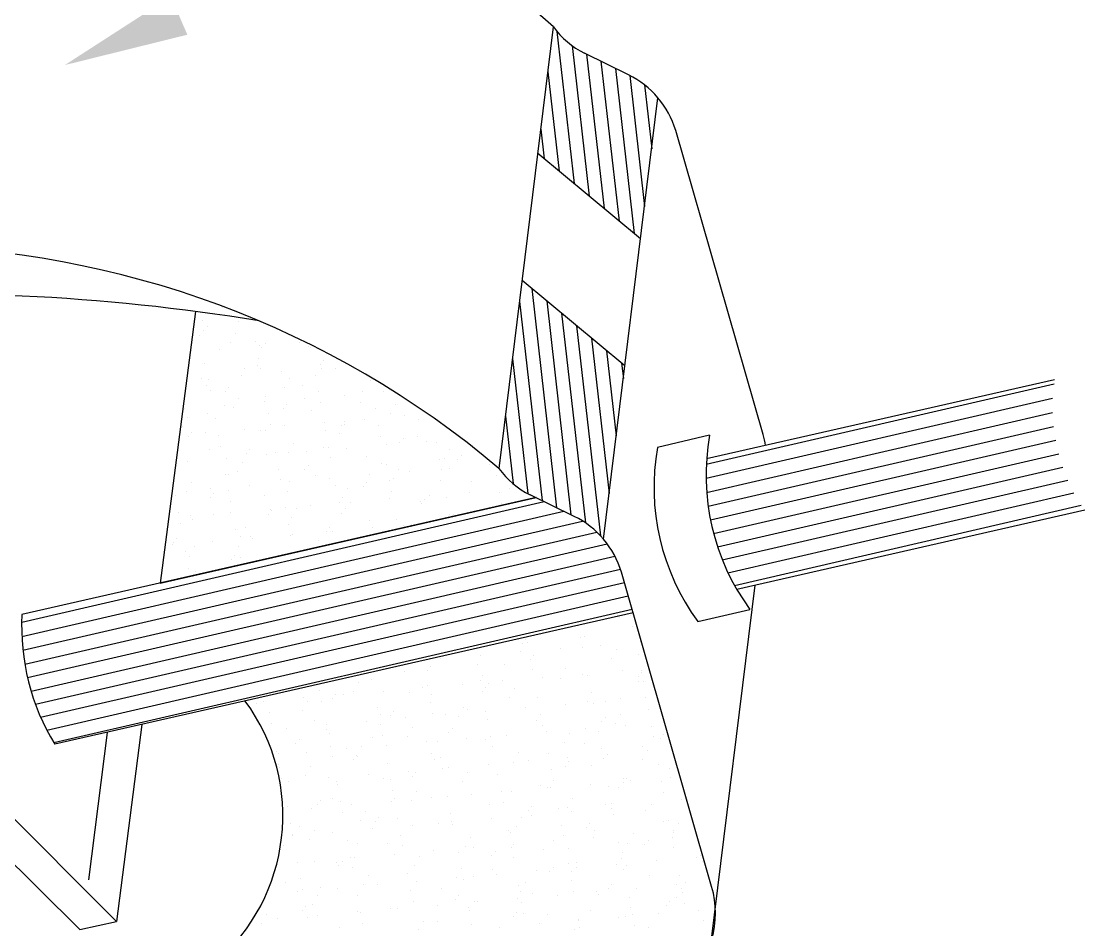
# Model space of a CAD drawing. Extents: x -508 to 92, y -98 to -31.
# Drawn here: x -108.27 to -106.09, y -67.684 to -65.822 of the extents above; entities that cross this region are included whole.
import ezdxf

# ---------------------------------------------------------------- set-up
doc = ezdxf.new("R2010")
doc.units = 0
doc.header["$MEASUREMENT"] = 0
doc.layers.get('0').update_dxf_attribs({"linetype": 'CONTINUOUS', "lineweight": 30})
doc.layers.add('SPARE', color=7, linetype='CONTINUOUS')

# ---------------------------------------------------------------- blocks, each defined once
blk = doc.blocks.new('*X14')
at = {"color": 0}
for p, q in [((52.1147, 65.3338), (52.1147, 65.3338)), ((52.104, 65.3152), (52.104, 65.3152)), ((52.0992, 65.3094), (52.0992, 65.3094)), ((52.103, 65.3063), (52.103, 65.3063)), ((52.1192, 65.3096), (52.1192, 65.3096)), ((52.1221, 65.2942), (52.1221, 65.2942)), ((51.9621, 65.2694), (51.9621, 65.2694)), ((51.9669, 65.2752), (51.9669, 65.2752)), ((51.9698, 65.2708), (51.9698, 65.2708)), ((52.0467, 65.2781), (52.0467, 65.2781)), ((52.0518, 65.2792), (52.0518, 65.2792)), ((52.1326, 65.2716), (52.1326, 65.2716)), ((51.9597, 65.2569), (51.9597, 65.2569)), ((52.0173, 65.2618), (52.0173, 65.2618)), ((52.0496, 65.2627), (52.0496, 65.2627)), ((52.075, 65.2667), (52.075, 65.2667)), ((52.099, 65.2603), (52.099, 65.2603)), ((52.1296, 65.2537), (52.1296, 65.2537)), ((51.8445, 65.247), (51.8445, 65.247)), ((51.8973, 65.2393), (51.8973, 65.2393)), ((51.9021, 65.2519), (51.9021, 65.2519)), ((51.9742, 65.2466), (51.9742, 65.2466)), ((51.978, 65.2511), (51.978, 65.2511)), ((52.0916, 65.2473), (52.0916, 65.2473)), ((51.7915, 65.2281), (51.7915, 65.2281)), ((51.825, 65.2294), (51.825, 65.2294)), ((51.8298, 65.2351), (51.8298, 65.2351)), ((51.9043, 65.2229), (51.9043, 65.2229)), ((51.9364, 65.2381), (51.9364, 65.2381)), ((51.9771, 65.2312), (51.9771, 65.2312)), ((52.0252, 65.2322), (52.0252, 65.2322)), ((52.049, 65.2247), (52.049, 65.2247)), ((52.1066, 65.2296), (52.1066, 65.2296)), ((52.134, 65.2296), (52.134, 65.2296)), ((52.135, 65.2265), (52.135, 65.2265)), ((51.7251, 65.213), (51.7251, 65.213)), ((51.7448, 65.2168), (51.7448, 65.2168)), ((51.8248, 65.2078), (51.8248, 65.2078)), ((51.8761, 65.21), (51.8761, 65.21)), ((51.9018, 65.2151), (51.9018, 65.2151)), ((51.9138, 65.2108), (51.9138, 65.2108)), ((51.9338, 65.2149), (51.9338, 65.2149)), ((51.9914, 65.2198), (51.9914, 65.2198)), ((52.0178, 65.2191), (52.0178, 65.2191)), ((52.0571, 65.2222), (52.0571, 65.2222)), ((52.1302, 65.2207), (52.1302, 65.2207)), ((52.1306, 65.214), (52.1306, 65.214)), ((52.1369, 65.2141), (52.1369, 65.2141)), ((51.6695, 65.2007), (51.6695, 65.2007)), ((51.6927, 65.1951), (51.6927, 65.1951)), ((51.7032, 65.1952), (51.7032, 65.1952)), ((51.7178, 65.1999), (51.7178, 65.1999)), ((51.7609, 65.2001), (51.7609, 65.2001)), ((51.7992, 65.1981), (51.7992, 65.1981)), ((51.8185, 65.2051), (51.8185, 65.2051)), ((51.8305, 65.1948), (51.8305, 65.1948)), ((51.9046, 65.1997), (51.9046, 65.1997)), ((51.9091, 65.205), (51.9091, 65.205)), ((51.9515, 65.2041), (51.9515, 65.2041)), ((52.0616, 65.1981), (52.0616, 65.1981)), ((51.5781, 65.1824), (51.5781, 65.1824)), ((51.588, 65.1854), (51.588, 65.1854)), ((51.6456, 65.1903), (51.6456, 65.1903)), ((51.6514, 65.1849), (51.6514, 65.1849)), ((51.6723, 65.1853), (51.6723, 65.1853)), ((51.6879, 65.1893), (51.6879, 65.1893)), ((51.8293, 65.1837), (51.8293, 65.1837)), ((51.9441, 65.191), (51.9441, 65.191)), ((51.9846, 65.1907), (51.9846, 65.1907)), ((52.0245, 65.181), (52.0245, 65.181)), ((52.0569, 65.1859), (52.0569, 65.1859)), ((52.0644, 65.1826), (52.0644, 65.1826)), ((52.0821, 65.1859), (52.0821, 65.1859)), ((52.1045, 65.1895), (52.1045, 65.1895)), ((52.1398, 65.1908), (52.1398, 65.1908)), ((51.597, 65.1692), (51.597, 65.1692)), ((51.644, 65.1718), (51.644, 65.1718)), ((51.7523, 65.1763), (51.7523, 65.1763)), ((51.7568, 65.1667), (51.7568, 65.1667)), ((51.772, 65.165), (51.772, 65.165)), ((51.7767, 65.1708), (51.7767, 65.1708)), ((51.8321, 65.1682), (51.8321, 65.1682)), ((51.8516, 65.1663), (51.8516, 65.1663)), ((51.8703, 65.1629), (51.8703, 65.1629)), ((51.8777, 65.1759), (51.8777, 65.1759)), ((51.8833, 65.1738), (51.8833, 65.1738)), ((51.9092, 65.1712), (51.9092, 65.1712)), ((51.9669, 65.1761), (51.9669, 65.1761)), ((51.9891, 65.1666), (51.9891, 65.1666)), ((52.082, 65.1622), (52.082, 65.1622)), ((52.104, 65.167), (52.104, 65.167)), ((52.1444, 65.1737), (52.1444, 65.1737)), ((51.5998, 65.1538), (51.5998, 65.1538)), ((51.6211, 65.1466), (51.6211, 65.1466)), ((51.6621, 65.1581), (51.6621, 65.1581)), ((51.6787, 65.1515), (51.6787, 65.1515)), ((51.7364, 65.1564), (51.7364, 65.1564)), ((51.7568, 65.1522), (51.7568, 65.1522)), ((51.794, 65.1614), (51.794, 65.1614)), ((51.804, 65.1478), (51.804, 65.1478)), ((51.8608, 65.1465), (51.8608, 65.1465)), ((51.9121, 65.1592), (51.9121, 65.1592)), ((51.9831, 65.1578), (51.9831, 65.1578)), ((51.992, 65.1511), (51.992, 65.1511)), ((52.0541, 65.1463), (52.0541, 65.1463)), ((52.0772, 65.1564), (52.0772, 65.1564)), ((52.0966, 65.154), (52.0966, 65.154)), ((52.1117, 65.1512), (52.1117, 65.1512)), ((52.1489, 65.1495), (52.1489, 65.1495)), ((51.6396, 65.1308), (51.6396, 65.1308)), ((51.6798, 65.1448), (51.6798, 65.1448)), ((51.683, 65.1386), (51.683, 65.1386)), ((51.7462, 65.1338), (51.7462, 65.1338)), ((51.7597, 65.1367), (51.7597, 65.1367)), ((51.7966, 65.1348), (51.7966, 65.1348)), ((51.856, 65.1407), (51.856, 65.1407)), ((51.8812, 65.1316), (51.8812, 65.1316)), ((51.9166, 65.1351), (51.9166, 65.1351)), ((51.9389, 65.1365), (51.9389, 65.1365)), ((51.9965, 65.1414), (51.9965, 65.1414)), ((52.0303, 65.1389), (52.0303, 65.1389)), ((52.0719, 65.1422), (52.0719, 65.1422)), ((52.1518, 65.134), (52.1518, 65.134)), ((52.1613, 65.132), (52.1613, 65.132)), ((52.166, 65.1378), (52.166, 65.1378)), ((51.6348, 65.125), (51.6348, 65.125)), ((51.6843, 65.1207), (51.6843, 65.1207)), ((51.7084, 65.1169), (51.7084, 65.1169)), ((51.7302, 65.1197), (51.7302, 65.1197)), ((51.766, 65.1218), (51.766, 65.1218)), ((51.8236, 65.1267), (51.8236, 65.1267)), ((51.8396, 65.1278), (51.8396, 65.1278)), ((51.9094, 65.1297), (51.9094, 65.1297)), ((51.9195, 65.1196), (51.9195, 65.1196)), ((52.0229, 65.1259), (52.0229, 65.1259)), ((52.0514, 65.1251), (52.0514, 65.1251)), ((52.0764, 65.118), (52.0764, 65.118)), ((52.1357, 65.1208), (52.1357, 65.1208)), ((51.6073, 65.1133), (51.6073, 65.1133)), ((51.6093, 65.1104), (51.6093, 65.1104)), ((51.6507, 65.1119), (51.6507, 65.1119)), ((51.6872, 65.1052), (51.6872, 65.1052)), ((51.7189, 65.1007), (51.7189, 65.1007)), ((51.7228, 65.1066), (51.7228, 65.1066)), ((51.7237, 65.1064), (51.7237, 65.1064)), ((51.8303, 65.1094), (51.8303, 65.1094)), ((51.8356, 65.1015), (51.8356, 65.1015)), ((51.8441, 65.1036), (51.8441, 65.1036)), ((51.9565, 65.1108), (51.9565, 65.1108)), ((51.9994, 65.1107), (51.9994, 65.1107)), ((52.0281, 65.1044), (52.0281, 65.1044)), ((52.0793, 65.1025), (52.0793, 65.1025)), ((52.0858, 65.1093), (52.0858, 65.1093)), ((52.1355, 65.1008), (52.1355, 65.1008)), ((52.1434, 65.1142), (52.1434, 65.1142)), ((52.1828, 65.1019), (52.1828, 65.1019)), ((51.6091, 65.0937), (51.6091, 65.0937)), ((51.6118, 65.0892), (51.6118, 65.0892)), ((51.6565, 65.0916), (51.6565, 65.0916)), ((51.7671, 65.0963), (51.7671, 65.0963)), ((51.7976, 65.0847), (51.7976, 65.0847)), ((51.847, 65.0881), (51.847, 65.0881)), ((51.8553, 65.0896), (51.8553, 65.0896)), ((51.9129, 65.0945), (51.9129, 65.0945)), ((51.9491, 65.0977), (51.9491, 65.0977)), ((51.9705, 65.0994), (51.9705, 65.0994)), ((52.0039, 65.0865), (52.0039, 65.0865)), ((52.0241, 65.092), (52.0241, 65.092)), ((52.0289, 65.0978), (52.0289, 65.0978)), ((52.0619, 65.0926), (52.0619, 65.0926)), ((52.1593, 65.0936), (52.1593, 65.0936)), ((52.1754, 65.0888), (52.1754, 65.0888)), ((51.6147, 65.0737), (51.6147, 65.0737)), ((51.6248, 65.07), (51.6248, 65.07)), ((51.6491, 65.0785), (51.6491, 65.0785)), ((51.6824, 65.0749), (51.6824, 65.0749)), ((51.6931, 65.0694), (51.6931, 65.0694)), ((51.74, 65.0798), (51.74, 65.0798)), ((51.7619, 65.0734), (51.7619, 65.0734)), ((51.7716, 65.0721), (51.7716, 65.0721)), ((51.803, 65.0763), (51.803, 65.0763)), ((51.8077, 65.0821), (51.8077, 65.0821)), ((51.8754, 65.0696), (51.8754, 65.0696)), ((51.8828, 65.0827), (51.8828, 65.0827)), ((51.927, 65.0792), (51.927, 65.0792)), ((52.0068, 65.071), (52.0068, 65.071)), ((52.1091, 65.0738), (52.1091, 65.0738)), ((52.113, 65.0735), (52.113, 65.0735)), ((52.1189, 65.0705), (52.1189, 65.0705)), ((52.1637, 65.0694), (52.1637, 65.0694)), ((52.1765, 65.0754), (52.1765, 65.0754)), ((51.6947, 65.0648), (51.6947, 65.0648)), ((51.7745, 65.0566), (51.7745, 65.0566)), ((51.809, 65.0545), (51.809, 65.0545)), ((51.9314, 65.055), (51.9314, 65.055)), ((51.946, 65.0557), (51.946, 65.0557)), ((51.9882, 65.0645), (51.9882, 65.0645)), ((51.9984, 65.0608), (51.9984, 65.0608)), ((52.0036, 65.0607), (52.0036, 65.0607)), ((52.0613, 65.0656), (52.0613, 65.0656)), ((52.0868, 65.0621), (52.0868, 65.0621)), ((52.1017, 65.0607), (52.1017, 65.0607)), ((52.1082, 65.0677), (52.1082, 65.0677)), ((52.1666, 65.0539), (52.1666, 65.0539)), ((51.6706, 65.0421), (51.6706, 65.0421)), ((51.6881, 65.0453), (51.6881, 65.0453)), ((51.6991, 65.0406), (51.6991, 65.0406)), ((51.7731, 65.041), (51.7731, 65.041)), ((51.7772, 65.0451), (51.7772, 65.0451)), ((51.8016, 65.0415), (51.8016, 65.0415)), ((51.8308, 65.0459), (51.8308, 65.0459)), ((51.8545, 65.0477), (51.8545, 65.0477)), ((51.8884, 65.0508), (51.8884, 65.0508)), ((51.9343, 65.0395), (51.9343, 65.0395)), ((52.0353, 65.0456), (52.0353, 65.0456)), ((52.1923, 65.0434), (52.1923, 65.0434)), ((52.197, 65.0492), (52.197, 65.0492)), ((51.6222, 65.0333), (51.6222, 65.0333)), ((51.6579, 65.0312), (51.6579, 65.0312)), ((51.6659, 65.0363), (51.6659, 65.0363)), ((51.702, 65.0251), (51.702, 65.0251)), ((51.7155, 65.0361), (51.7155, 65.0361)), ((51.7353, 65.0264), (51.7353, 65.0264)), ((51.859, 65.0235), (51.859, 65.0235)), ((51.9144, 65.0364), (51.9144, 65.0364)), ((51.9711, 65.0277), (51.9711, 65.0277)), ((51.9759, 65.0335), (51.9759, 65.0335)), ((52.0143, 65.0306), (52.0143, 65.0306)), ((52.0279, 65.0326), (52.0279, 65.0326)), ((52.0333, 65.026), (52.0333, 65.026)), ((52.0824, 65.0364), (52.0824, 65.0364)), ((52.0909, 65.0309), (52.0909, 65.0309)), ((52.0913, 65.0379), (52.0913, 65.0379)), ((52.1407, 65.0275), (52.1407, 65.0275)), ((52.1485, 65.0358), (52.1485, 65.0358)), ((51.6267, 65.0091), (51.6267, 65.0091)), ((51.7279, 65.0133), (51.7279, 65.0133)), ((51.7499, 65.012), (51.7499, 65.012)), ((51.7547, 65.0178), (51.7547, 65.0178)), ((51.782, 65.0162), (51.782, 65.0162)), ((51.8407, 65.0082), (51.8407, 65.0082)), ((51.8604, 65.0112), (51.8604, 65.0112)), ((51.8618, 65.008), (51.8618, 65.008)), ((51.918, 65.0162), (51.918, 65.0162)), ((51.9616, 65.0175), (51.9616, 65.0175)), ((51.9756, 65.0211), (51.9756, 65.0211)), ((52.0599, 65.0091), (52.0599, 65.0091)), ((52.0941, 65.0224), (52.0941, 65.0224)), ((52.1665, 65.0121), (52.1665, 65.0121)), ((52.1741, 65.0135), (52.1741, 65.0135)), ((52.1879, 65.0086), (52.1879, 65.0086)), ((51.6295, 64.9936), (51.6295, 64.9936)), ((51.6401, 65.005), (51.6401, 65.005)), ((51.6615, 64.9983), (51.6615, 64.9983)), ((51.6875, 64.9965), (51.6875, 64.9965)), ((51.7451, 65.0014), (51.7451, 65.0014)), ((51.8028, 65.0063), (51.8028, 65.0063)), ((51.9418, 64.9991), (51.9418, 64.9991)), ((51.9453, 64.9964), (51.9453, 64.9964)), ((51.9542, 65.0044), (51.9542, 65.0044)), ((52.0188, 65.0064), (52.0188, 65.0064)), ((52.0552, 65.0033), (52.0552, 65.0033)), ((52.067, 64.9993), (52.067, 64.9993)), ((52.1225, 64.9938), (52.1225, 64.9938)), ((52.1802, 64.9987), (52.1802, 64.9987)), ((52.1805, 64.9955), (52.1805, 64.9955)), ((51.6176, 64.9777), (51.6176, 64.9777)), ((51.6299, 64.9916), (51.6299, 64.9916)), ((51.6541, 64.9852), (51.6541, 64.9852)), ((51.7095, 64.9847), (51.7095, 64.9847)), ((51.7242, 64.9807), (51.7242, 64.9807)), ((51.7669, 64.9801), (51.7669, 64.9801)), ((51.7865, 64.992), (51.7865, 64.992)), ((51.8878, 64.9894), (51.8878, 64.9894)), ((51.9497, 64.9791), (51.9497, 64.9791)), ((52.0073, 64.984), (52.0073, 64.984)), ((52.0216, 64.9909), (52.0216, 64.9909)), ((52.0649, 64.9889), (52.0649, 64.9889)), ((52.1016, 64.982), (52.1016, 64.982)), ((52.1141, 64.9805), (52.1141, 64.9805)), ((52.1392, 64.979), (52.1392, 64.979)), ((52.144, 64.9848), (52.144, 64.9848)), ((52.1786, 64.9893), (52.1786, 64.9893)), ((51.6128, 64.9719), (51.6128, 64.9719)), ((51.7768, 64.9644), (51.7768, 64.9644)), ((51.7893, 64.9765), (51.7893, 64.9765)), ((51.8344, 64.9693), (51.8344, 64.9693)), ((51.8693, 64.9676), (51.8693, 64.9676)), ((51.8804, 64.9763), (51.8804, 64.9763)), ((51.892, 64.9742), (51.892, 64.9742)), ((51.918, 64.9633), (51.918, 64.9633)), ((51.9228, 64.9691), (51.9228, 64.9691)), ((51.9463, 64.9749), (51.9463, 64.9749)), ((51.9932, 64.9712), (51.9932, 64.9712)), ((52.0294, 64.9721), (52.0294, 64.9721)), ((52.1068, 64.9674), (52.1068, 64.9674)), ((52.1814, 64.9738), (52.1814, 64.9738)), ((52.2195, 64.9623), (52.2195, 64.9623)), ((51.637, 64.9532), (51.637, 64.9532)), ((51.6615, 64.9545), (51.6615, 64.9545)), ((51.6932, 64.952), (51.6932, 64.952)), ((51.6969, 64.9476), (51.6969, 64.9476)), ((51.7016, 64.9534), (51.7016, 64.9534)), ((51.714, 64.9605), (51.714, 64.9605)), ((51.7192, 64.9594), (51.7192, 64.9594)), ((51.8067, 64.9482), (51.8067, 64.9482)), ((51.8141, 64.9612), (51.8141, 64.9612)), ((51.9492, 64.9594), (51.9492, 64.9594)), ((52.0291, 64.9505), (52.0291, 64.9505)), ((52.0404, 64.9523), (52.0404, 64.9523)), ((52.098, 64.9501), (52.098, 64.9501)), ((52.1061, 64.9578), (52.1061, 64.9578)), ((52.1135, 64.9478), (52.1135, 64.9478)), ((52.1557, 64.955), (52.1557, 64.955)), ((52.2133, 64.96), (52.2133, 64.96)), ((52.2233, 64.9547), (52.2233, 64.9547)), ((51.7169, 64.945), (51.7169, 64.945)), ((51.7403, 64.9331), (51.7403, 64.9331)), ((51.7968, 64.9361), (51.7968, 64.9361)), ((51.8738, 64.9434), (51.8738, 64.9434)), ((51.8923, 64.9321), (51.8923, 64.9321)), ((51.9195, 64.9431), (51.9195, 64.9431)), ((51.9252, 64.9354), (51.9252, 64.9354)), ((51.9828, 64.9403), (51.9828, 64.9403)), ((52.0021, 64.939), (52.0021, 64.939)), ((52.0069, 64.9448), (52.0069, 64.9448)), ((52.033, 64.9393), (52.033, 64.9393)), ((52.0404, 64.9452), (52.0404, 64.9452)), ((52.109, 64.9423), (52.109, 64.9423)), ((52.1458, 64.9342), (52.1458, 64.9342)), ((52.1889, 64.9334), (52.1889, 64.9334)), ((51.6194, 64.9239), (51.6194, 64.9239)), ((51.6415, 64.929), (51.6415, 64.929)), ((51.6711, 64.9164), (51.6711, 64.9164)), ((51.6947, 64.9157), (51.6947, 64.9157)), ((51.7329, 64.9201), (51.7329, 64.9201)), ((51.7523, 64.9207), (51.7523, 64.9207)), ((51.8099, 64.9256), (51.8099, 64.9256)), ((51.8675, 64.9305), (51.8675, 64.9305)), ((51.8767, 64.9279), (51.8767, 64.9279)), ((51.9566, 64.919), (51.9566, 64.919)), ((51.9666, 64.9242), (51.9666, 64.9242)), ((52.0336, 64.9263), (52.0336, 64.9263)), ((52.0909, 64.9204), (52.0909, 64.9204)), ((52.1277, 64.9155), (52.1277, 64.9155)), ((52.1853, 64.9204), (52.1853, 64.9204)), ((52.1975, 64.9234), (52.1975, 64.9234)), ((51.637, 64.9108), (51.637, 64.9108)), ((51.6444, 64.9135), (51.6444, 64.9135)), ((51.6666, 64.905), (51.6666, 64.905)), ((51.7243, 64.9046), (51.7243, 64.9046)), ((51.8013, 64.9119), (51.8013, 64.9119)), ((51.8457, 64.915), (51.8457, 64.915)), ((51.8698, 64.9047), (51.8698, 64.9047)), ((51.9548, 64.9007), (51.9548, 64.9007)), ((51.9592, 64.9112), (51.9592, 64.9112)), ((51.9763, 64.9077), (51.9763, 64.9077)), ((52.0124, 64.9056), (52.0124, 64.9056)), ((52.0365, 64.9108), (52.0365, 64.9108)), ((52.07, 64.9105), (52.07, 64.9105)), ((52.072, 64.9061), (52.072, 64.9061)), ((52.0862, 64.9147), (52.0862, 64.9147)), ((52.1165, 64.9019), (52.1165, 64.9019)), ((52.1856, 64.9023), (52.1856, 64.9023)), ((52.193, 64.9153), (52.193, 64.9153)), ((52.1934, 64.9092), (52.1934, 64.9092)), ((51.6486, 64.8891), (51.6486, 64.8891)), ((51.6592, 64.8919), (51.6592, 64.8919)), ((51.772, 64.8868), (51.772, 64.8868)), ((51.7819, 64.886), (51.7819, 64.886)), ((51.8042, 64.8964), (51.8042, 64.8964)), ((51.8395, 64.8909), (51.8395, 64.8909)), ((51.865, 64.899), (51.865, 64.899)), ((51.8842, 64.8875), (51.8842, 64.8875)), ((51.8929, 64.8961), (51.8929, 64.8961)), ((51.8971, 64.8958), (51.8971, 64.8958)), ((51.9611, 64.8948), (51.9611, 64.8948)), ((52.1192, 64.8872), (52.1192, 64.8872)), ((52.1702, 64.8903), (52.1702, 64.8903)), ((52.175, 64.8961), (52.175, 64.8961)), ((52.1963, 64.8937), (52.1963, 64.8937)), ((51.5928, 64.8769), (51.5928, 64.8769)), ((51.609, 64.8712), (51.609, 64.8712)), ((51.6438, 64.8833), (51.6438, 64.8833)), ((51.6519, 64.8731), (51.6519, 64.8731)), ((51.6666, 64.8762), (51.6666, 64.8762)), ((51.7243, 64.8811), (51.7243, 64.8811)), ((51.7288, 64.8804), (51.7288, 64.8804)), ((51.8855, 64.883), (51.8855, 64.883)), ((51.9491, 64.8746), (51.9491, 64.8746)), ((51.9538, 64.8804), (51.9538, 64.8804)), ((51.964, 64.8793), (51.964, 64.8793)), ((51.9983, 64.8779), (51.9983, 64.8779)), ((52.044, 64.8704), (52.044, 64.8704)), ((52.0604, 64.8834), (52.0604, 64.8834)), ((52.1017, 64.8735), (52.1017, 64.8735)), ((52.1118, 64.8741), (52.1118, 64.8741)), ((52.1209, 64.8777), (52.1209, 64.8777)), ((52.1593, 64.8784), (52.1593, 64.8784)), ((52.2169, 64.8833), (52.2169, 64.8833)), ((51.5854, 64.8638), (51.5854, 64.8638)), ((51.6982, 64.8587), (51.6982, 64.8587)), ((51.7317, 64.8649), (51.7317, 64.8649)), ((51.8117, 64.856), (51.8117, 64.856)), ((51.8191, 64.868), (51.8191, 64.868)), ((51.8392, 64.8677), (51.8392, 64.8677)), ((51.8886, 64.8633), (51.8886, 64.8633)), ((51.9288, 64.8587), (51.9288, 64.8587)), ((51.9864, 64.8637), (51.9864, 64.8637)), ((52.0379, 64.8561), (52.0379, 64.8561)), ((52.0441, 64.8686), (52.0441, 64.8686)), ((52.0454, 64.8591), (52.0454, 64.8591)), ((52.1238, 64.8622), (52.1238, 64.8622)), ((52.1445, 64.8591), (52.1445, 64.8591)), ((52.2246, 64.869), (52.2246, 64.869))]:
    blk.add_line(p, q, dxfattribs=at)

msp = doc.modelspace()

# ---------------------------------------------------------------- linework, layer by layer
at = {"layer": 'SPARE'}
for p, q in [((-107.2905, -66.7384), (-107.179, -65.8337)), ((-107.025, -65.932), (-107.115, -65.8878)), ((-107.0762, -66.8836), (-106.9647, -65.9789)), ((-106.7494, -66.6689), (-106.9282, -66.0461)), ((-107.0003, -66.2681), (-107.211, -66.093)), ((-107.0324, -66.5284), (-107.2431, -66.3533)), ((-107.9125, -66.4169), (-107.9847, -66.9732)), ((-106.1517, -66.5568), (-106.865, -66.7189)), ((-106.8589, -66.6706), (-106.9656, -66.6953)), ((-107.2146, -66.7983), (-108.2683, -67.0376)), ((-107.9847, -66.9732), (-107.2146, -66.7983)), ((-107.1365, -66.8366), (-107.2265, -66.7924)), ((-106.09, -66.8242), (-106.8033, -66.9862)), ((-106.8547, -67.5951), (-107.0397, -66.9507)), ((-106.8547, -67.7031), (-106.7652, -66.9776)), ((-107.0156, -67.0344), (-108.2009, -67.3037)), ((-106.8828, -67.0522), (-106.7762, -67.0275)), ((-108.6429, -67.0993), (-108.0747, -67.667)), ((-108.7018, -67.1386), (-108.1493, -67.6828)), ((-108.0223, -67.2631), (-108.0747, -67.667)), ((-108.0934, -67.2793), (-108.1319, -67.5811)), ((-108.1493, -67.6828), (-108.0747, -67.667))]:
    msp.add_line(p, q, dxfattribs=at)
at = {"layer": 'SPARE', "color": 0}
for p, q in [((-107.1719, -65.8429), (-107.1365, -66.1549)), ((-107.1408, -65.8722), (-107.1058, -66.1804)), ((-107.1109, -65.8898), (-107.0751, -66.206)), ((-107.0815, -65.9042), (-107.0444, -66.2315)), ((-107.1903, -65.9257), (-107.1673, -66.1294)), ((-107.1903, -65.9257), (-107.1673, -66.1294)), ((-107.052, -65.9187), (-107.0137, -66.257)), ((-107.0225, -65.9332), (-106.9921, -66.2015)), ((-106.9925, -65.9522), (-106.9776, -66.0839)), ((-107.2048, -66.0433), (-107.198, -66.1038)), ((-107.2048, -66.0433), (-107.198, -66.1038)), ((-107.2235, -66.3696), (-107.1726, -66.8189)), ((-107.8569, -66.4087), (-107.8569, -66.4087)), ((-107.2483, -66.3961), (-107.202, -66.8044)), ((-107.1928, -66.3951), (-107.1431, -66.8333)), ((-107.1621, -66.4206), (-107.1134, -66.8501)), ((-107.898, -66.4359), (-107.898, -66.4359)), ((-107.8956, -66.4556), (-107.8956, -66.4556)), ((-107.8888, -66.4474), (-107.8888, -66.4474)), ((-107.8237, -66.4383), (-107.8237, -66.4383)), ((-107.1314, -66.4462), (-107.0826, -66.8764)), ((-107.9039, -66.4656), (-107.9039, -66.4656)), ((-107.8311, -66.4627), (-107.8311, -66.4627)), ((-107.7905, -66.4783), (-107.7905, -66.4783)), ((-107.1006, -66.4717), (-107.0646, -66.7895)), ((-107.1006, -66.4717), (-107.0646, -66.7895)), ((-107.8634, -66.4944), (-107.8634, -66.4944)), ((-107.8416, -66.4812), (-107.8416, -66.4812)), ((-107.7817, -66.4875), (-107.7817, -66.4875)), ((-107.7764, -66.4901), (-107.7764, -66.4901)), ((-107.7696, -66.4819), (-107.7696, -66.4819)), ((-107.7, -66.4805), (-107.7, -66.4805)), ((-107.6816, -66.4884), (-107.6816, -66.4884)), ((-107.6773, -66.4899), (-107.6773, -66.4899)), ((-107.0699, -66.4972), (-107.0501, -66.6719)), ((-107.0699, -66.4972), (-107.0501, -66.6719)), ((-107.7841, -66.5126), (-107.7841, -66.5126)), ((-107.6504, -66.5164), (-107.6504, -66.5164)), ((-107.2628, -66.5137), (-107.2315, -66.7898)), ((-107.8933, -66.5229), (-107.8933, -66.5229)), ((-107.8129, -66.5344), (-107.8129, -66.5344)), ((-107.7862, -66.5283), (-107.7862, -66.5283)), ((-107.7801, -66.5345), (-107.7801, -66.5345)), ((-107.7368, -66.54), (-107.7368, -66.54)), ((-107.6572, -66.5246), (-107.6572, -66.5246)), ((-107.6551, -66.5331), (-107.6551, -66.5331)), ((-107.6252, -66.5337), (-107.6252, -66.5337)), ((-107.0392, -66.5228), (-107.0356, -66.5543)), ((-107.0392, -66.5228), (-107.0356, -66.5543)), ((-107.9002, -66.554), (-107.9002, -66.554)), ((-107.8869, -66.5572), (-107.8869, -66.5572)), ((-107.8185, -66.547), (-107.8185, -66.547)), ((-107.7193, -66.5551), (-107.7193, -66.5551)), ((-107.6667, -66.5472), (-107.6667, -66.5472)), ((-107.5535, -66.5588), (-107.5535, -66.5588)), ((-106.8657, -66.7295), (-106.153, -66.565)), ((-107.8908, -66.5682), (-107.8908, -66.5682)), ((-107.8828, -66.5792), (-107.8828, -66.5792)), ((-107.8516, -66.5814), (-107.8516, -66.5814)), ((-107.8448, -66.5732), (-107.8448, -66.5732)), ((-107.7298, -66.5736), (-107.7298, -66.5736)), ((-107.6937, -66.5689), (-107.6937, -66.5689)), ((-107.6603, -66.5815), (-107.6603, -66.5815)), ((-107.5699, -66.5808), (-107.5699, -66.5808)), ((-107.5264, -66.5811), (-107.5264, -66.5811)), ((-107.8532, -66.609), (-107.8532, -66.609)), ((-107.8239, -66.595), (-107.8239, -66.595)), ((-107.7715, -66.602), (-107.7715, -66.602)), ((-107.7694, -66.5918), (-107.7694, -66.5918)), ((-107.7256, -66.6077), (-107.7256, -66.6077)), ((-107.6898, -66.595), (-107.6898, -66.595)), ((-107.6562, -66.6034), (-107.6562, -66.6034)), ((-107.6081, -66.5881), (-107.6081, -66.5881)), ((-107.5745, -66.6034), (-107.5745, -66.6034)), ((-107.503, -66.6076), (-107.503, -66.6076)), ((-106.8662, -66.7587), (-106.1559, -66.5947)), ((-107.935, -66.6159), (-107.935, -66.6159)), ((-107.8881, -66.6257), (-107.8881, -66.6257)), ((-107.8344, -66.6135), (-107.8344, -66.6135)), ((-107.7631, -66.6261), (-107.7631, -66.6261)), ((-107.7324, -66.6159), (-107.7324, -66.6159)), ((-107.6745, -66.6207), (-107.6745, -66.6207)), ((-107.5428, -66.6161), (-107.5428, -66.6161)), ((-107.5135, -66.6261), (-107.5135, -66.6261)), ((-107.4844, -66.6303), (-107.4844, -66.6303)), ((-106.865, -66.7876), (-106.1559, -66.6239)), ((-107.9285, -66.6348), (-107.9285, -66.6348)), ((-107.8722, -66.6365), (-107.8722, -66.6365)), ((-107.759, -66.6481), (-107.759, -66.6481)), ((-107.7295, -66.6512), (-107.7295, -66.6512)), ((-107.6478, -66.6442), (-107.6478, -66.6442)), ((-107.6132, -66.6504), (-107.6132, -66.6504)), ((-107.6076, -66.6475), (-107.6076, -66.6475)), ((-107.6064, -66.6421), (-107.6064, -66.6421)), ((-107.5661, -66.6372), (-107.5661, -66.6372)), ((-107.5365, -66.6504), (-107.5365, -66.6504)), ((-107.4553, -66.6379), (-107.4553, -66.6379)), ((-107.2773, -66.6313), (-107.2617, -66.7695)), ((-106.862, -66.816), (-106.1538, -66.6525)), ((-107.939, -66.6533), (-107.939, -66.6533)), ((-107.9268, -66.6726), (-107.9268, -66.6726)), ((-107.9201, -66.6644), (-107.9201, -66.6644)), ((-107.893, -66.6651), (-107.893, -66.6651)), ((-107.8659, -66.6708), (-107.8659, -66.6708)), ((-107.8113, -66.6581), (-107.8113, -66.6581)), ((-107.779, -66.6606), (-107.779, -66.6606)), ((-107.7689, -66.6602), (-107.7689, -66.6602)), ((-107.6456, -66.6607), (-107.6456, -66.6607)), ((-107.6181, -66.666), (-107.6181, -66.666)), ((-107.5324, -66.6723), (-107.5324, -66.6723)), ((-107.4581, -66.6732), (-107.4581, -66.6732)), ((-107.8618, -66.6927), (-107.8618, -66.6927)), ((-107.7122, -66.6873), (-107.7122, -66.6873)), ((-107.6497, -66.6947), (-107.6497, -66.6947)), ((-107.6393, -66.695), (-107.6393, -66.695)), ((-107.5212, -66.6898), (-107.5212, -66.6898)), ((-107.494, -66.6849), (-107.494, -66.6849)), ((-107.4872, -66.6766), (-107.4872, -66.6766)), ((-107.4395, -66.6828), (-107.4395, -66.6828)), ((-107.419, -66.685), (-107.419, -66.685)), ((-106.8572, -66.844), (-106.1496, -66.6806)), ((-107.8836, -66.7005), (-107.8836, -66.7005)), ((-107.8481, -66.7176), (-107.8481, -66.7176)), ((-107.8076, -66.7071), (-107.8076, -66.7071)), ((-107.8009, -66.6989), (-107.8009, -66.6989)), ((-107.7664, -66.7107), (-107.7664, -66.7107)), ((-107.7484, -66.7054), (-107.7484, -66.7054)), ((-107.7226, -66.7059), (-107.7226, -66.7059)), ((-107.6847, -66.7037), (-107.6847, -66.7037)), ((-107.6352, -66.717), (-107.6352, -66.717)), ((-107.6029, -66.6968), (-107.6029, -66.6968)), ((-107.5627, -66.7131), (-107.5627, -66.7131)), ((-107.3913, -66.7), (-107.3913, -66.7)), ((-107.3681, -66.7111), (-107.3681, -66.7111)), ((-106.8508, -66.8716), (-106.1433, -66.7083)), ((-107.9298, -66.7246), (-107.9298, -66.7246)), ((-107.8167, -66.7272), (-107.8167, -66.7272)), ((-107.742, -66.7397), (-107.742, -66.7397)), ((-107.6817, -66.7334), (-107.6817, -66.7334)), ((-107.5305, -66.7292), (-107.5305, -66.7292)), ((-107.5218, -66.7296), (-107.5218, -66.7296)), ((-107.4958, -66.7399), (-107.4958, -66.7399)), ((-107.4127, -66.7193), (-107.4127, -66.7193)), ((-107.4017, -66.7185), (-107.4017, -66.7185)), ((-107.3926, -66.7378), (-107.3926, -66.7378)), ((-107.3748, -66.7193), (-107.3748, -66.7193)), ((-107.3108, -66.7308), (-107.3108, -66.7308)), ((-106.8427, -66.8988), (-106.1351, -66.7355)), ((-107.8512, -66.75), (-107.8512, -66.75)), ((-107.8442, -66.7514), (-107.8442, -66.7514)), ((-107.8272, -66.7457), (-107.8272, -66.7457)), ((-107.738, -66.7616), (-107.738, -66.7616)), ((-107.6884, -66.7416), (-107.6884, -66.7416)), ((-107.6673, -66.753), (-107.6673, -66.753)), ((-107.6377, -66.7587), (-107.6377, -66.7587)), ((-107.556, -66.7517), (-107.556, -66.7517)), ((-107.5063, -66.7584), (-107.5063, -66.7584)), ((-107.4743, -66.7448), (-107.4743, -66.7448)), ((-107.4086, -66.7412), (-107.4086, -66.7412)), ((-107.2952, -66.7539), (-107.2952, -66.7539)), ((-107.9213, -66.7671), (-107.9213, -66.7671)), ((-107.8828, -66.7796), (-107.8828, -66.7796)), ((-107.8011, -66.7726), (-107.8011, -66.7726)), ((-107.7194, -66.7657), (-107.7194, -66.7657)), ((-107.6246, -66.7743), (-107.6246, -66.7743)), ((-107.6004, -66.7797), (-107.6004, -66.7797)), ((-107.5692, -66.7761), (-107.5692, -66.7761)), ((-107.5625, -66.7679), (-107.5625, -66.7679)), ((-107.5154, -66.7639), (-107.5154, -66.7639)), ((-107.4113, -66.7637), (-107.4113, -66.7637)), ((-107.3464, -66.7656), (-107.3464, -66.7656)), ((-107.2689, -66.78), (-107.2689, -66.78)), ((-106.8329, -66.9257), (-106.1247, -66.7622)), ((-107.954, -66.7947), (-107.954, -66.7947)), ((-107.9318, -66.7856), (-107.9318, -66.7856)), ((-107.8828, -66.7984), (-107.8828, -66.7984)), ((-107.8761, -66.7901), (-107.8761, -66.7901)), ((-107.8448, -66.7843), (-107.8448, -66.7843)), ((-107.7719, -66.7929), (-107.7719, -66.7929)), ((-107.725, -66.7859), (-107.725, -66.7859)), ((-107.6109, -66.7982), (-107.6109, -66.7982)), ((-107.514, -66.8009), (-107.514, -66.8009)), ((-107.5114, -66.7859), (-107.5114, -66.7859)), ((-107.4433, -66.8024), (-107.4433, -66.8024)), ((-107.4323, -66.7939), (-107.4323, -66.7939)), ((-107.398, -66.7985), (-107.398, -66.7985)), ((-107.3506, -66.787), (-107.3506, -66.787)), ((-107.2888, -66.7882), (-107.2888, -66.7882)), ((-106.8213, -66.9521), (-106.1123, -66.7884)), ((-108.2688, -67.0535), (-107.1982, -66.8063)), ((-108.2685, -67.0825), (-107.1579, -66.8261)), ((-107.8407, -66.8063), (-107.8407, -66.8063)), ((-107.7591, -66.8218), (-107.7591, -66.8218)), ((-107.7569, -66.8246), (-107.7569, -66.8246)), ((-107.7273, -66.8189), (-107.7273, -66.8189)), ((-107.705, -66.8196), (-107.705, -66.8196)), ((-107.6774, -66.8148), (-107.6774, -66.8148)), ((-107.6182, -66.8086), (-107.6182, -66.8086)), ((-107.6058, -66.8204), (-107.6058, -66.8204)), ((-107.5957, -66.8079), (-107.5957, -66.8079)), ((-107.451, -66.8055), (-107.451, -66.8055)), ((-107.45, -66.8106), (-107.45, -66.8106)), ((-107.2848, -66.8101), (-107.2848, -66.8101)), ((-106.8079, -66.9781), (-106.0972, -66.814)), ((-108.2663, -67.1111), (-107.1192, -66.8463)), ((-107.9476, -66.829), (-107.9476, -66.829)), ((-107.9225, -66.8357), (-107.9225, -66.8357)), ((-107.9194, -66.8427), (-107.9194, -66.8427)), ((-107.8764, -66.8327), (-107.8764, -66.8327)), ((-107.8408, -66.8288), (-107.8408, -66.8288)), ((-107.7636, -66.8329), (-107.7636, -66.8329)), ((-107.7155, -66.8381), (-107.7155, -66.8381)), ((-107.6141, -66.8305), (-107.6141, -66.8305)), ((-107.5555, -66.8454), (-107.5555, -66.8454)), ((-107.5007, -66.8432), (-107.5007, -66.8432)), ((-107.3916, -66.8328), (-107.3916, -66.8328)), ((-107.3841, -66.8322), (-107.3841, -66.8322)), ((-108.2624, -67.1393), (-107.0903, -66.8687)), ((-107.9435, -66.851), (-107.9435, -66.851)), ((-107.8301, -66.8636), (-107.8301, -66.8636)), ((-107.8096, -66.8595), (-107.8096, -66.8595)), ((-107.721, -66.8532), (-107.721, -66.8532)), ((-107.6445, -66.8673), (-107.6445, -66.8673)), ((-107.6377, -66.8591), (-107.6377, -66.8591)), ((-107.6325, -66.8674), (-107.6325, -66.8674)), ((-107.5508, -66.8604), (-107.5508, -66.8604)), ((-107.4866, -66.8549), (-107.4866, -66.8549)), ((-107.4691, -66.8535), (-107.4691, -66.8535)), ((-107.9581, -66.8896), (-107.9581, -66.8896)), ((-107.9513, -66.8814), (-107.9513, -66.8814)), ((-107.8776, -66.8883), (-107.8776, -66.8883)), ((-107.82, -66.878), (-107.82, -66.878)), ((-107.8002, -66.8772), (-107.8002, -66.8772)), ((-107.7959, -66.8813), (-107.7959, -66.8813)), ((-107.7169, -66.8752), (-107.7169, -66.8752)), ((-107.7142, -66.8744), (-107.7142, -66.8744)), ((-107.6601, -66.8853), (-107.6601, -66.8853)), ((-108.2568, -67.1671), (-107.0688, -66.8928)), ((-107.9594, -66.8953), (-107.9594, -66.8953)), ((-107.9329, -66.9083), (-107.9329, -66.9083)), ((-107.9141, -66.8994), (-107.9141, -66.8994)), ((-107.8238, -66.8979), (-107.8238, -66.8979)), ((-108.2496, -67.1945), (-107.0529, -66.9183)), ((-107.9246, -66.9179), (-107.9246, -66.9179)), ((-107.8389, -66.9241), (-107.8389, -66.9241)), ((-107.8321, -66.9159), (-107.8321, -66.9159)), ((-107.8197, -66.9199), (-107.8197, -66.9199)), ((-108.2406, -67.2216), (-107.0416, -66.9448)), ((-107.9265, -66.9426), (-107.9265, -66.9426)), ((-107.9124, -66.9503), (-107.9124, -66.9503)), ((-108.2299, -67.2482), (-107.0336, -66.972)), ((-108.2174, -67.2744), (-107.0257, -66.9993)), ((-108.203, -67.3002), (-107.0179, -67.0266))]:
    msp.add_line(p, q, dxfattribs=at)
at = {"layer": 'SPARE'}
for centre, radius, start, end in [((-108.4666, -67.2912), 1.9447, 48.5399, 102.0689), ((-107.0389, -65.7326), 0.1728, 215.8071, 243.8502), ((-107.1076, -66.1002), 0.1874, 16.778, 63.8502), ((-108.5359, -68.2134), 1.9304, 49.825, 89.4935), ((-108.4587, -70.5468), 4.1659, 80.6508, 94.0947), ((-106.4028, -66.7529), 0.4634, 169.7635, 216.3322), ((-107.0152, -66.7451), 0.2765, 11.2167, 16.0137), ((-106.5095, -66.7776), 0.4634, 169.7635, 216.3322), ((-107.1504, -66.6373), 0.1728, 215.8071, 243.8502), ((-107.2191, -67.0048), 0.1874, 16.778, 63.8502), ((-107.8055, -67.0621), 0.4634, 176.9779, 211.4248), ((-108.1306, -67.4499), 0.397, 310.5416, 36.2822), ((-107.0341, -67.6492), 0.1874, 309.756, 16.778)]:
    msp.add_arc(centre, radius, start, end, dxfattribs=at)
msp.add_solid([(-107.9293, -65.8498), (-107.963, -65.7717), (-108.1805, -65.912)], dxfattribs=at)

# ---------------------------------------------------------------- block references
at = {"layer": 'SPARE', "xscale": 1.417928025364645, "yscale": 1.417928190433364, "zscale": 1.417928123085428}
msp.add_blockref('*X14', (-180.9214, -159.6439), dxfattribs=at)

doc.saveas('drawing.dxf')
